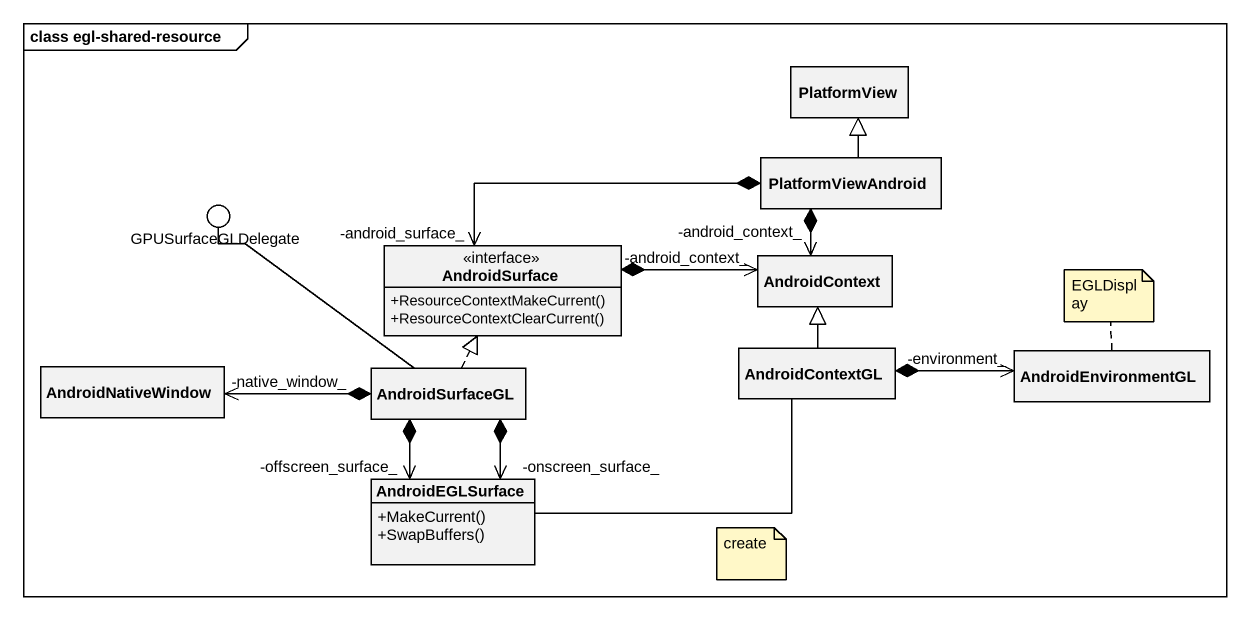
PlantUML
@startuml
mainframe class egl-shared-resource
allowmixing
hide circle
hide empty members
skinparam classAttributeIconSize 0
class PlatformView
class PlatformViewAndroid
() GPUSurfaceGLDelegate
interface AndroidSurface {
  +ResourceContextMakeCurrent()
  +ResourceContextClearCurrent()
}
class AndroidContext
class AndroidNativeWindow
class AndroidSurfaceGL
class AndroidContextGL
class AndroidEnvironmentGL
class AndroidEGLSurface {
  +MakeCurrent()
  +SwapBuffers()
}
PlatformViewAndroid -up-|> PlatformView
PlatformViewAndroid *-left-> "-android_surface_" AndroidSurface
PlatformViewAndroid *--> "-android_context_" AndroidContext
AndroidSurface *-right-> "-android_context_" AndroidContext
AndroidSurfaceGL -up- GPUSurfaceGLDelegate
AndroidSurfaceGL .up.|> AndroidSurface
AndroidSurfaceGL *-left-> "-native_window_" AndroidNativeWindow
AndroidSurfaceGL *--> "-offscreen_surface_" AndroidEGLSurface
AndroidSurfaceGL *--> "-onscreen_surface_" AndroidEGLSurface
AndroidContextGL -up-|> AndroidContext
AndroidContextGL *-right-> "-environment_" AndroidEnvironmentGL
AndroidContextGL -left- AndroidEGLSurface
note top of AndroidEnvironmentGL : EGLDisplay
note as N2
  create
end note
@enduml
